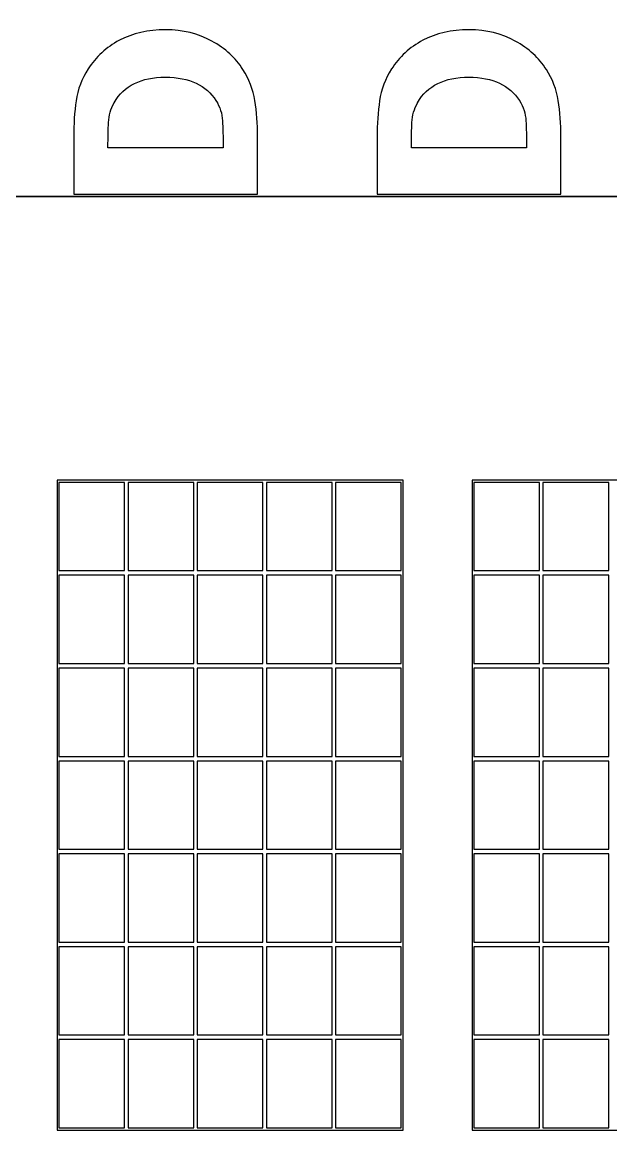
# Model space of a CAD drawing. Header units: centimetres. Extents: x -64.7 to 31.2, y -38.5 to 7.
# Drawn here: x -2.889 to -2.397, y 5.15 to 6.095 of the extents above; entities that cross this region are included whole.
import ezdxf

# ---------------------------------------------------------------- set-up
doc = ezdxf.new("R2010")
doc.units = ezdxf.units.CM
doc.header["$MEASUREMENT"] = 0
doc.layers.add('Layer 1', color=7, linetype='Continuous')

msp = doc.modelspace()

# ---------------------------------------------------------------- linework, layer by layer
at = {"layer": 'Layer 1', "color": 114, "lineweight": 35}
msp.add_open_spline([(-5.5, 6.95), (-5.5, 6.95), (2.5, 6.95), (2.5, 6.95), (2.5, 6.95), (2.5, 6.95), (2.5, 3.35), (2.5, 3.35), (2.5, 3.35), (2.5, 3.35), (-5.5, 3.35), (-5.5, 3.35), (-5.5, 3.35), (-5.5, 3.35), (-5.5, 6.95), (-5.5, 6.95)], degree=3, knots=[0, 0, 0, 0, 0.25, 0.25, 0.25, 0.25, 0.5, 0.5, 0.5, 0.5, 0.75, 0.75, 0.75, 0.75, 1, 1, 1, 1], dxfattribs=at)
at = {"layer": 'Layer 1', "color": 250, "lineweight": 35}
msp.add_open_spline([(-4.8, 6.41), (-4.8, 6.41), (1.8, 6.41), (1.8, 6.41), (1.8, 6.41), (1.8, 6.41), (1.8, 3.89), (1.8, 3.89), (1.8, 3.89), (1.8, 3.89), (-4.8, 3.89), (-4.8, 3.89), (-4.8, 3.89), (-4.8, 3.89), (-4.8, 6.41), (-4.8, 6.41)], degree=3, knots=[0, 0, 0, 0, 0.25, 0.25, 0.25, 0.25, 0.5, 0.5, 0.5, 0.5, 0.75, 0.75, 0.75, 0.75, 1, 1, 1, 1], dxfattribs=at)
at = {"layer": 'Layer 1', "color": 7}
for points in [[(-2.76958, 6.08944), (-2.75522, 6.08944), (-2.74242, 6.0863), (-2.73106, 6.08002), (-2.73106, 6.08002), (-2.71973, 6.07378), (-2.71105, 6.06584), (-2.70499, 6.05624), (-2.70499, 6.05624), (-2.6998, 6.04827), (-2.69648, 6.03956), (-2.695, 6.03017), (-2.695, 6.03017), (-2.69352, 6.02075), (-2.69278, 6.01073), (-2.69278, 6.00012), (-2.69278, 6.00012), (-2.69278, 6.00012), (-2.69278, 5.95196), (-2.69278, 5.95196), (-2.69278, 5.95196), (-2.69278, 5.95196), (-2.84666, 5.95196), (-2.84666, 5.95196), (-2.84666, 5.95196), (-2.84666, 5.95196), (-2.84666, 5.99973), (-2.84666, 5.99973), (-2.84666, 5.99973), (-2.84666, 6.01052), (-2.84596, 6.02068), (-2.84458, 6.0301), (-2.84458, 6.0301), (-2.84321, 6.03956), (-2.83989, 6.04841), (-2.83456, 6.05667), (-2.83456, 6.05667), (-2.82811, 6.06679), (-2.81936, 6.0748), (-2.80839, 6.08066), (-2.80839, 6.08066), (-2.79738, 6.08651), (-2.78443, 6.08944), (-2.76958, 6.08944)], [(-2.51558, 6.08944), (-2.50122, 6.08944), (-2.48842, 6.0863), (-2.47706, 6.08002), (-2.47706, 6.08002), (-2.46573, 6.07378), (-2.45705, 6.06584), (-2.45099, 6.05624), (-2.45099, 6.05624), (-2.4458, 6.04827), (-2.44248, 6.03956), (-2.441, 6.03017), (-2.441, 6.03017), (-2.43952, 6.02075), (-2.43878, 6.01073), (-2.43878, 6.00012), (-2.43878, 6.00012), (-2.43878, 6.00012), (-2.43878, 5.95196), (-2.43878, 5.95196), (-2.43878, 5.95196), (-2.43878, 5.95196), (-2.59266, 5.95196), (-2.59266, 5.95196), (-2.59266, 5.95196), (-2.59266, 5.95196), (-2.59266, 5.99973), (-2.59266, 5.99973), (-2.59266, 5.99973), (-2.59266, 6.01052), (-2.59196, 6.02068), (-2.59058, 6.0301), (-2.59058, 6.0301), (-2.58921, 6.03956), (-2.58589, 6.04841), (-2.58056, 6.05667), (-2.58056, 6.05667), (-2.57411, 6.06679), (-2.56536, 6.0748), (-2.55439, 6.08066), (-2.55439, 6.08066), (-2.54338, 6.08651), (-2.53043, 6.08944), (-2.51558, 6.08944)], [(-2.76986, 6.04975), (-2.78002, 6.04975), (-2.78867, 6.04802), (-2.79586, 6.04453), (-2.79586, 6.04453), (-2.8031, 6.04104), (-2.8087, 6.03571), (-2.81276, 6.02844), (-2.81276, 6.02844), (-2.81569, 6.02322), (-2.81724, 6.01772), (-2.81752, 6.01197), (-2.81752, 6.01197), (-2.81781, 6.00622), (-2.81795, 5.99934), (-2.81795, 5.99137), (-2.81795, 5.99137), (-2.81795, 5.99137), (-2.81795, 5.99063), (-2.81795, 5.99063), (-2.81795, 5.99063), (-2.81795, 5.99063), (-2.7216, 5.99063), (-2.7216, 5.99063), (-2.7216, 5.99063), (-2.7216, 5.99063), (-2.7216, 5.99137), (-2.7216, 5.99137), (-2.7216, 5.99137), (-2.7216, 6.00004), (-2.72174, 6.00735), (-2.72206, 6.01331), (-2.72206, 6.01331), (-2.72238, 6.01927), (-2.72421, 6.02495), (-2.7276, 6.03031), (-2.7276, 6.03031), (-2.73159, 6.03666), (-2.73712, 6.0415), (-2.74415, 6.04478), (-2.74415, 6.04478), (-2.75117, 6.04809), (-2.75974, 6.04975), (-2.76986, 6.04975)], [(-2.51586, 6.04975), (-2.52602, 6.04975), (-2.53467, 6.04802), (-2.54186, 6.04453), (-2.54186, 6.04453), (-2.5491, 6.04104), (-2.5547, 6.03571), (-2.55876, 6.02844), (-2.55876, 6.02844), (-2.56169, 6.02322), (-2.56324, 6.01772), (-2.56352, 6.01197), (-2.56352, 6.01197), (-2.56381, 6.00622), (-2.56395, 5.99934), (-2.56395, 5.99137), (-2.56395, 5.99137), (-2.56395, 5.99137), (-2.56395, 5.99063), (-2.56395, 5.99063), (-2.56395, 5.99063), (-2.56395, 5.99063), (-2.4676, 5.99063), (-2.4676, 5.99063), (-2.4676, 5.99063), (-2.4676, 5.99063), (-2.4676, 5.99137), (-2.4676, 5.99137), (-2.4676, 5.99137), (-2.4676, 6.00004), (-2.46774, 6.00735), (-2.46806, 6.01331), (-2.46806, 6.01331), (-2.46838, 6.01927), (-2.47021, 6.02495), (-2.4736, 6.03031), (-2.4736, 6.03031), (-2.47759, 6.03666), (-2.48312, 6.0415), (-2.49015, 6.04478), (-2.49015, 6.04478), (-2.49717, 6.04809), (-2.50574, 6.04975), (-2.51586, 6.04975)]]:
    msp.add_open_spline(points, degree=3, knots=[0, 0, 0, 0, 0.090909, 0.090909, 0.090909, 0.090909, 0.181818, 0.181818, 0.181818, 0.181818, 0.272727, 0.272727, 0.272727, 0.272727, 0.363636, 0.363636, 0.363636, 0.363636, 0.454545, 0.454545, 0.454545, 0.454545, 0.545455, 0.545455, 0.545455, 0.545455, 0.636364, 0.636364, 0.636364, 0.636364, 0.727273, 0.727273, 0.727273, 0.727273, 0.818182, 0.818182, 0.818182, 0.818182, 0.909091, 0.909091, 0.909091, 0.909091, 1, 1, 1, 1], dxfattribs=at)
at = {"layer": 'Layer 1', "color": 250, "lineweight": 18}
for points in [[(-2.76958, 6.08944), (-2.75522, 6.08944), (-2.74242, 6.0863), (-2.73106, 6.08002), (-2.73106, 6.08002), (-2.71973, 6.07378), (-2.71105, 6.06584), (-2.70499, 6.05624), (-2.70499, 6.05624), (-2.6998, 6.04827), (-2.69648, 6.03956), (-2.695, 6.03017), (-2.695, 6.03017), (-2.69352, 6.02075), (-2.69278, 6.01073), (-2.69278, 6.00012), (-2.69278, 6.00012), (-2.69278, 6.00012), (-2.69278, 5.95196), (-2.69278, 5.95196), (-2.69278, 5.95196), (-2.69278, 5.95196), (-2.84666, 5.95196), (-2.84666, 5.95196), (-2.84666, 5.95196), (-2.84666, 5.95196), (-2.84666, 5.99973), (-2.84666, 5.99973), (-2.84666, 5.99973), (-2.84666, 6.01052), (-2.84596, 6.02068), (-2.84458, 6.0301), (-2.84458, 6.0301), (-2.84321, 6.03956), (-2.83989, 6.04841), (-2.83456, 6.05667), (-2.83456, 6.05667), (-2.82811, 6.06679), (-2.81936, 6.0748), (-2.80839, 6.08066), (-2.80839, 6.08066), (-2.79738, 6.08651), (-2.78443, 6.08944), (-2.76958, 6.08944)], [(-2.51558, 6.08944), (-2.50122, 6.08944), (-2.48842, 6.0863), (-2.47706, 6.08002), (-2.47706, 6.08002), (-2.46573, 6.07378), (-2.45705, 6.06584), (-2.45099, 6.05624), (-2.45099, 6.05624), (-2.4458, 6.04827), (-2.44248, 6.03956), (-2.441, 6.03017), (-2.441, 6.03017), (-2.43952, 6.02075), (-2.43878, 6.01073), (-2.43878, 6.00012), (-2.43878, 6.00012), (-2.43878, 6.00012), (-2.43878, 5.95196), (-2.43878, 5.95196), (-2.43878, 5.95196), (-2.43878, 5.95196), (-2.59266, 5.95196), (-2.59266, 5.95196), (-2.59266, 5.95196), (-2.59266, 5.95196), (-2.59266, 5.99973), (-2.59266, 5.99973), (-2.59266, 5.99973), (-2.59266, 6.01052), (-2.59196, 6.02068), (-2.59058, 6.0301), (-2.59058, 6.0301), (-2.58921, 6.03956), (-2.58589, 6.04841), (-2.58056, 6.05667), (-2.58056, 6.05667), (-2.57411, 6.06679), (-2.56536, 6.0748), (-2.55439, 6.08066), (-2.55439, 6.08066), (-2.54338, 6.08651), (-2.53043, 6.08944), (-2.51558, 6.08944)], [(-2.76986, 6.04975), (-2.78002, 6.04975), (-2.78867, 6.04802), (-2.79586, 6.04453), (-2.79586, 6.04453), (-2.8031, 6.04104), (-2.8087, 6.03571), (-2.81276, 6.02844), (-2.81276, 6.02844), (-2.81569, 6.02322), (-2.81724, 6.01772), (-2.81752, 6.01197), (-2.81752, 6.01197), (-2.81781, 6.00622), (-2.81795, 5.99934), (-2.81795, 5.99137), (-2.81795, 5.99137), (-2.81795, 5.99137), (-2.81795, 5.99063), (-2.81795, 5.99063), (-2.81795, 5.99063), (-2.81795, 5.99063), (-2.7216, 5.99063), (-2.7216, 5.99063), (-2.7216, 5.99063), (-2.7216, 5.99063), (-2.7216, 5.99137), (-2.7216, 5.99137), (-2.7216, 5.99137), (-2.7216, 6.00004), (-2.72174, 6.00735), (-2.72206, 6.01331), (-2.72206, 6.01331), (-2.72238, 6.01927), (-2.72421, 6.02495), (-2.7276, 6.03031), (-2.7276, 6.03031), (-2.73159, 6.03666), (-2.73712, 6.0415), (-2.74415, 6.04478), (-2.74415, 6.04478), (-2.75117, 6.04809), (-2.75974, 6.04975), (-2.76986, 6.04975)], [(-2.51586, 6.04975), (-2.52602, 6.04975), (-2.53467, 6.04802), (-2.54186, 6.04453), (-2.54186, 6.04453), (-2.5491, 6.04104), (-2.5547, 6.03571), (-2.55876, 6.02844), (-2.55876, 6.02844), (-2.56169, 6.02322), (-2.56324, 6.01772), (-2.56352, 6.01197), (-2.56352, 6.01197), (-2.56381, 6.00622), (-2.56395, 5.99934), (-2.56395, 5.99137), (-2.56395, 5.99137), (-2.56395, 5.99137), (-2.56395, 5.99063), (-2.56395, 5.99063), (-2.56395, 5.99063), (-2.56395, 5.99063), (-2.4676, 5.99063), (-2.4676, 5.99063), (-2.4676, 5.99063), (-2.4676, 5.99063), (-2.4676, 5.99137), (-2.4676, 5.99137), (-2.4676, 5.99137), (-2.4676, 6.00004), (-2.46774, 6.00735), (-2.46806, 6.01331), (-2.46806, 6.01331), (-2.46838, 6.01927), (-2.47021, 6.02495), (-2.4736, 6.03031), (-2.4736, 6.03031), (-2.47759, 6.03666), (-2.48312, 6.0415), (-2.49015, 6.04478), (-2.49015, 6.04478), (-2.49717, 6.04809), (-2.50574, 6.04975), (-2.51586, 6.04975)]]:
    msp.add_open_spline(points, degree=3, knots=[0, 0, 0, 0, 0.090909, 0.090909, 0.090909, 0.090909, 0.181818, 0.181818, 0.181818, 0.181818, 0.272727, 0.272727, 0.272727, 0.272727, 0.363636, 0.363636, 0.363636, 0.363636, 0.454545, 0.454545, 0.454545, 0.454545, 0.545455, 0.545455, 0.545455, 0.545455, 0.636364, 0.636364, 0.636364, 0.636364, 0.727273, 0.727273, 0.727273, 0.727273, 0.818182, 0.818182, 0.818182, 0.818182, 0.909091, 0.909091, 0.909091, 0.909091, 1, 1, 1, 1], dxfattribs=at)
at = {"layer": 'Layer 1', "color": 52, "lineweight": 35}
msp.add_open_spline([(-4.3105, 5.95), (-4.3105, 5.95), (1.3105, 5.95), (1.3105, 5.95), (1.3105, 5.95), (1.3105, 5.95), (1.3105, 4.35), (1.3105, 4.35), (1.3105, 4.35), (1.3105, 4.35), (-4.3105, 4.35), (-4.3105, 4.35), (-4.3105, 4.35), (-4.3105, 4.35), (-4.3105, 5.95), (-4.3105, 5.95)], degree=3, knots=[0, 0, 0, 0, 0.25, 0.25, 0.25, 0.25, 0.5, 0.5, 0.5, 0.5, 0.75, 0.75, 0.75, 0.75, 1, 1, 1, 1], dxfattribs=at)
at = {"layer": 'Layer 1', "color": 52}
for points in [[(-2.86057, 5.71262), (-2.86057, 5.71262), (-2.57094, 5.71262), (-2.57094, 5.71262), (-2.57094, 5.71262), (-2.57094, 5.71262), (-2.57094, 5.16859), (-2.57094, 5.16859), (-2.57094, 5.16859), (-2.57094, 5.16859), (-2.86057, 5.16859), (-2.86057, 5.16859), (-2.86057, 5.16859), (-2.86057, 5.16859), (-2.86057, 5.71262), (-2.86057, 5.71262)], [(-2.85912, 5.71068), (-2.85912, 5.71068), (-2.80409, 5.71068), (-2.80409, 5.71068), (-2.80409, 5.71068), (-2.80409, 5.71068), (-2.80409, 5.63684), (-2.80409, 5.63684), (-2.80409, 5.63684), (-2.80409, 5.63684), (-2.85912, 5.63684), (-2.85912, 5.63684), (-2.85912, 5.63684), (-2.85912, 5.63684), (-2.85912, 5.71068), (-2.85912, 5.71068)], [(-2.80119, 5.71068), (-2.80119, 5.71068), (-2.74616, 5.71068), (-2.74616, 5.71068), (-2.74616, 5.71068), (-2.74616, 5.71068), (-2.74616, 5.63684), (-2.74616, 5.63684), (-2.74616, 5.63684), (-2.74616, 5.63684), (-2.80119, 5.63684), (-2.80119, 5.63684), (-2.80119, 5.63684), (-2.80119, 5.63684), (-2.80119, 5.71068), (-2.80119, 5.71068)], [(-2.74327, 5.71068), (-2.74327, 5.71068), (-2.68824, 5.71068), (-2.68824, 5.71068), (-2.68824, 5.71068), (-2.68824, 5.71068), (-2.68824, 5.63684), (-2.68824, 5.63684), (-2.68824, 5.63684), (-2.68824, 5.63684), (-2.74327, 5.63684), (-2.74327, 5.63684), (-2.74327, 5.63684), (-2.74327, 5.63684), (-2.74327, 5.71068), (-2.74327, 5.71068)], [(-2.68534, 5.71068), (-2.68534, 5.71068), (-2.63031, 5.71068), (-2.63031, 5.71068), (-2.63031, 5.71068), (-2.63031, 5.71068), (-2.63031, 5.63684), (-2.63031, 5.63684), (-2.63031, 5.63684), (-2.63031, 5.63684), (-2.68534, 5.63684), (-2.68534, 5.63684), (-2.68534, 5.63684), (-2.68534, 5.63684), (-2.68534, 5.71068), (-2.68534, 5.71068)], [(-2.62742, 5.71068), (-2.62742, 5.71068), (-2.57239, 5.71068), (-2.57239, 5.71068), (-2.57239, 5.71068), (-2.57239, 5.71068), (-2.57239, 5.63684), (-2.57239, 5.63684), (-2.57239, 5.63684), (-2.57239, 5.63684), (-2.62742, 5.63684), (-2.62742, 5.63684), (-2.62742, 5.63684), (-2.62742, 5.63684), (-2.62742, 5.71068), (-2.62742, 5.71068)], [(-2.51321, 5.71262), (-2.51321, 5.71262), (-2.22358, 5.71262), (-2.22358, 5.71262), (-2.22358, 5.71262), (-2.22358, 5.71262), (-2.22358, 5.16859), (-2.22358, 5.16859), (-2.22358, 5.16859), (-2.22358, 5.16859), (-2.51321, 5.16859), (-2.51321, 5.16859), (-2.51321, 5.16859), (-2.51321, 5.16859), (-2.51321, 5.71262), (-2.51321, 5.71262)], [(-2.51176, 5.71068), (-2.51176, 5.71068), (-2.45673, 5.71068), (-2.45673, 5.71068), (-2.45673, 5.71068), (-2.45673, 5.71068), (-2.45673, 5.63684), (-2.45673, 5.63684), (-2.45673, 5.63684), (-2.45673, 5.63684), (-2.51176, 5.63684), (-2.51176, 5.63684), (-2.51176, 5.63684), (-2.51176, 5.63684), (-2.51176, 5.71068), (-2.51176, 5.71068)], [(-2.45384, 5.71068), (-2.45384, 5.71068), (-2.39881, 5.71068), (-2.39881, 5.71068), (-2.39881, 5.71068), (-2.39881, 5.71068), (-2.39881, 5.63684), (-2.39881, 5.63684), (-2.39881, 5.63684), (-2.39881, 5.63684), (-2.45384, 5.63684), (-2.45384, 5.63684), (-2.45384, 5.63684), (-2.45384, 5.63684), (-2.45384, 5.71068), (-2.45384, 5.71068)], [(-2.85912, 5.63296), (-2.85912, 5.63296), (-2.80409, 5.63296), (-2.80409, 5.63296), (-2.80409, 5.63296), (-2.80409, 5.63296), (-2.80409, 5.55913), (-2.80409, 5.55913), (-2.80409, 5.55913), (-2.80409, 5.55913), (-2.85912, 5.55913), (-2.85912, 5.55913), (-2.85912, 5.55913), (-2.85912, 5.55913), (-2.85912, 5.63296), (-2.85912, 5.63296)], [(-2.80119, 5.63296), (-2.80119, 5.63296), (-2.74616, 5.63296), (-2.74616, 5.63296), (-2.74616, 5.63296), (-2.74616, 5.63296), (-2.74616, 5.55913), (-2.74616, 5.55913), (-2.74616, 5.55913), (-2.74616, 5.55913), (-2.80119, 5.55913), (-2.80119, 5.55913), (-2.80119, 5.55913), (-2.80119, 5.55913), (-2.80119, 5.63296), (-2.80119, 5.63296)], [(-2.74327, 5.63296), (-2.74327, 5.63296), (-2.68824, 5.63296), (-2.68824, 5.63296), (-2.68824, 5.63296), (-2.68824, 5.63296), (-2.68824, 5.55913), (-2.68824, 5.55913), (-2.68824, 5.55913), (-2.68824, 5.55913), (-2.74327, 5.55913), (-2.74327, 5.55913), (-2.74327, 5.55913), (-2.74327, 5.55913), (-2.74327, 5.63296), (-2.74327, 5.63296)], [(-2.68534, 5.63296), (-2.68534, 5.63296), (-2.63031, 5.63296), (-2.63031, 5.63296), (-2.63031, 5.63296), (-2.63031, 5.63296), (-2.63031, 5.55913), (-2.63031, 5.55913), (-2.63031, 5.55913), (-2.63031, 5.55913), (-2.68534, 5.55913), (-2.68534, 5.55913), (-2.68534, 5.55913), (-2.68534, 5.55913), (-2.68534, 5.63296), (-2.68534, 5.63296)], [(-2.62742, 5.63296), (-2.62742, 5.63296), (-2.57239, 5.63296), (-2.57239, 5.63296), (-2.57239, 5.63296), (-2.57239, 5.63296), (-2.57239, 5.55913), (-2.57239, 5.55913), (-2.57239, 5.55913), (-2.57239, 5.55913), (-2.62742, 5.55913), (-2.62742, 5.55913), (-2.62742, 5.55913), (-2.62742, 5.55913), (-2.62742, 5.63296), (-2.62742, 5.63296)], [(-2.51176, 5.63296), (-2.51176, 5.63296), (-2.45673, 5.63296), (-2.45673, 5.63296), (-2.45673, 5.63296), (-2.45673, 5.63296), (-2.45673, 5.55913), (-2.45673, 5.55913), (-2.45673, 5.55913), (-2.45673, 5.55913), (-2.51176, 5.55913), (-2.51176, 5.55913), (-2.51176, 5.55913), (-2.51176, 5.55913), (-2.51176, 5.63296), (-2.51176, 5.63296)], [(-2.45384, 5.63296), (-2.45384, 5.63296), (-2.39881, 5.63296), (-2.39881, 5.63296), (-2.39881, 5.63296), (-2.39881, 5.63296), (-2.39881, 5.55913), (-2.39881, 5.55913), (-2.39881, 5.55913), (-2.39881, 5.55913), (-2.45384, 5.55913), (-2.45384, 5.55913), (-2.45384, 5.55913), (-2.45384, 5.55913), (-2.45384, 5.63296), (-2.45384, 5.63296)], [(-2.85912, 5.55524), (-2.85912, 5.55524), (-2.80409, 5.55524), (-2.80409, 5.55524), (-2.80409, 5.55524), (-2.80409, 5.55524), (-2.80409, 5.48141), (-2.80409, 5.48141), (-2.80409, 5.48141), (-2.80409, 5.48141), (-2.85912, 5.48141), (-2.85912, 5.48141), (-2.85912, 5.48141), (-2.85912, 5.48141), (-2.85912, 5.55524), (-2.85912, 5.55524)], [(-2.62742, 5.55524), (-2.62742, 5.55524), (-2.57239, 5.55524), (-2.57239, 5.55524), (-2.57239, 5.55524), (-2.57239, 5.55524), (-2.57239, 5.48141), (-2.57239, 5.48141), (-2.57239, 5.48141), (-2.57239, 5.48141), (-2.62742, 5.48141), (-2.62742, 5.48141), (-2.62742, 5.48141), (-2.62742, 5.48141), (-2.62742, 5.55524), (-2.62742, 5.55524)], [(-2.51176, 5.55524), (-2.51176, 5.55524), (-2.45673, 5.55524), (-2.45673, 5.55524), (-2.45673, 5.55524), (-2.45673, 5.55524), (-2.45673, 5.48141), (-2.45673, 5.48141), (-2.45673, 5.48141), (-2.45673, 5.48141), (-2.51176, 5.48141), (-2.51176, 5.48141), (-2.51176, 5.48141), (-2.51176, 5.48141), (-2.51176, 5.55524), (-2.51176, 5.55524)], [(-2.80119, 5.47752), (-2.80119, 5.47752), (-2.74616, 5.47752), (-2.74616, 5.47752), (-2.74616, 5.47752), (-2.74616, 5.47752), (-2.74616, 5.40369), (-2.74616, 5.40369), (-2.74616, 5.40369), (-2.74616, 5.40369), (-2.80119, 5.40369), (-2.80119, 5.40369), (-2.80119, 5.40369), (-2.80119, 5.40369), (-2.80119, 5.47752), (-2.80119, 5.47752)], [(-2.74327, 5.47752), (-2.74327, 5.47752), (-2.68824, 5.47752), (-2.68824, 5.47752), (-2.68824, 5.47752), (-2.68824, 5.47752), (-2.68824, 5.40369), (-2.68824, 5.40369), (-2.68824, 5.40369), (-2.68824, 5.40369), (-2.74327, 5.40369), (-2.74327, 5.40369), (-2.74327, 5.40369), (-2.74327, 5.40369), (-2.74327, 5.47752), (-2.74327, 5.47752)], [(-2.68534, 5.47752), (-2.68534, 5.47752), (-2.63031, 5.47752), (-2.63031, 5.47752), (-2.63031, 5.47752), (-2.63031, 5.47752), (-2.63031, 5.40369), (-2.63031, 5.40369), (-2.63031, 5.40369), (-2.63031, 5.40369), (-2.68534, 5.40369), (-2.68534, 5.40369), (-2.68534, 5.40369), (-2.68534, 5.40369), (-2.68534, 5.47752), (-2.68534, 5.47752)], [(-2.45384, 5.47752), (-2.45384, 5.47752), (-2.39881, 5.47752), (-2.39881, 5.47752), (-2.39881, 5.47752), (-2.39881, 5.47752), (-2.39881, 5.40369), (-2.39881, 5.40369), (-2.39881, 5.40369), (-2.39881, 5.40369), (-2.45384, 5.40369), (-2.45384, 5.40369), (-2.45384, 5.40369), (-2.45384, 5.40369), (-2.45384, 5.47752), (-2.45384, 5.47752)], [(-2.80119, 5.3998), (-2.80119, 5.3998), (-2.74616, 5.3998), (-2.74616, 5.3998), (-2.74616, 5.3998), (-2.74616, 5.3998), (-2.74616, 5.32597), (-2.74616, 5.32597), (-2.74616, 5.32597), (-2.74616, 5.32597), (-2.80119, 5.32597), (-2.80119, 5.32597), (-2.80119, 5.32597), (-2.80119, 5.32597), (-2.80119, 5.3998), (-2.80119, 5.3998)], [(-2.74327, 5.3998), (-2.74327, 5.3998), (-2.68824, 5.3998), (-2.68824, 5.3998), (-2.68824, 5.3998), (-2.68824, 5.3998), (-2.68824, 5.32597), (-2.68824, 5.32597), (-2.68824, 5.32597), (-2.68824, 5.32597), (-2.74327, 5.32597), (-2.74327, 5.32597), (-2.74327, 5.32597), (-2.74327, 5.32597), (-2.74327, 5.3998), (-2.74327, 5.3998)], [(-2.68534, 5.3998), (-2.68534, 5.3998), (-2.63031, 5.3998), (-2.63031, 5.3998), (-2.63031, 5.3998), (-2.63031, 5.3998), (-2.63031, 5.32597), (-2.63031, 5.32597), (-2.63031, 5.32597), (-2.63031, 5.32597), (-2.68534, 5.32597), (-2.68534, 5.32597), (-2.68534, 5.32597), (-2.68534, 5.32597), (-2.68534, 5.3998), (-2.68534, 5.3998)], [(-2.45384, 5.3998), (-2.45384, 5.3998), (-2.39881, 5.3998), (-2.39881, 5.3998), (-2.39881, 5.3998), (-2.39881, 5.3998), (-2.39881, 5.32597), (-2.39881, 5.32597), (-2.39881, 5.32597), (-2.39881, 5.32597), (-2.45384, 5.32597), (-2.45384, 5.32597), (-2.45384, 5.32597), (-2.45384, 5.32597), (-2.45384, 5.3998), (-2.45384, 5.3998)], [(-2.80119, 5.32208), (-2.80119, 5.32208), (-2.74616, 5.32208), (-2.74616, 5.32208), (-2.74616, 5.32208), (-2.74616, 5.32208), (-2.74616, 5.24825), (-2.74616, 5.24825), (-2.74616, 5.24825), (-2.74616, 5.24825), (-2.80119, 5.24825), (-2.80119, 5.24825), (-2.80119, 5.24825), (-2.80119, 5.24825), (-2.80119, 5.32208), (-2.80119, 5.32208)], [(-2.74327, 5.32208), (-2.74327, 5.32208), (-2.68824, 5.32208), (-2.68824, 5.32208), (-2.68824, 5.32208), (-2.68824, 5.32208), (-2.68824, 5.24825), (-2.68824, 5.24825), (-2.68824, 5.24825), (-2.68824, 5.24825), (-2.74327, 5.24825), (-2.74327, 5.24825), (-2.74327, 5.24825), (-2.74327, 5.24825), (-2.74327, 5.32208), (-2.74327, 5.32208)], [(-2.68534, 5.32208), (-2.68534, 5.32208), (-2.63031, 5.32208), (-2.63031, 5.32208), (-2.63031, 5.32208), (-2.63031, 5.32208), (-2.63031, 5.24825), (-2.63031, 5.24825), (-2.63031, 5.24825), (-2.63031, 5.24825), (-2.68534, 5.24825), (-2.68534, 5.24825), (-2.68534, 5.24825), (-2.68534, 5.24825), (-2.68534, 5.32208), (-2.68534, 5.32208)], [(-2.45384, 5.32208), (-2.45384, 5.32208), (-2.39881, 5.32208), (-2.39881, 5.32208), (-2.39881, 5.32208), (-2.39881, 5.32208), (-2.39881, 5.24825), (-2.39881, 5.24825), (-2.39881, 5.24825), (-2.39881, 5.24825), (-2.45384, 5.24825), (-2.45384, 5.24825), (-2.45384, 5.24825), (-2.45384, 5.24825), (-2.45384, 5.32208), (-2.45384, 5.32208)], [(-2.85912, 5.24437), (-2.85912, 5.24437), (-2.80409, 5.24437), (-2.80409, 5.24437), (-2.80409, 5.24437), (-2.80409, 5.24437), (-2.80409, 5.17053), (-2.80409, 5.17053), (-2.80409, 5.17053), (-2.80409, 5.17053), (-2.85912, 5.17053), (-2.85912, 5.17053), (-2.85912, 5.17053), (-2.85912, 5.17053), (-2.85912, 5.24437), (-2.85912, 5.24437)], [(-2.62742, 5.24437), (-2.62742, 5.24437), (-2.57239, 5.24437), (-2.57239, 5.24437), (-2.57239, 5.24437), (-2.57239, 5.24437), (-2.57239, 5.17053), (-2.57239, 5.17053), (-2.57239, 5.17053), (-2.57239, 5.17053), (-2.62742, 5.17053), (-2.62742, 5.17053), (-2.62742, 5.17053), (-2.62742, 5.17053), (-2.62742, 5.24437), (-2.62742, 5.24437)], [(-2.51176, 5.24437), (-2.51176, 5.24437), (-2.45673, 5.24437), (-2.45673, 5.24437), (-2.45673, 5.24437), (-2.45673, 5.24437), (-2.45673, 5.17053), (-2.45673, 5.17053), (-2.45673, 5.17053), (-2.45673, 5.17053), (-2.51176, 5.17053), (-2.51176, 5.17053), (-2.51176, 5.17053), (-2.51176, 5.17053), (-2.51176, 5.24437), (-2.51176, 5.24437)]]:
    msp.add_open_spline(points, degree=3, knots=[0, 0, 0, 0, 0.25, 0.25, 0.25, 0.25, 0.5, 0.5, 0.5, 0.5, 0.75, 0.75, 0.75, 0.75, 1, 1, 1, 1], dxfattribs=at)
at = {"layer": 'Layer 1', "color": 250}
for points in [[(-2.80119, 5.55524), (-2.80119, 5.55524), (-2.74616, 5.55524), (-2.74616, 5.55524), (-2.74616, 5.55524), (-2.74616, 5.55524), (-2.74616, 5.48141), (-2.74616, 5.48141), (-2.74616, 5.48141), (-2.74616, 5.48141), (-2.80119, 5.48141), (-2.80119, 5.48141), (-2.80119, 5.48141), (-2.80119, 5.48141), (-2.80119, 5.55524), (-2.80119, 5.55524)], [(-2.74327, 5.55524), (-2.74327, 5.55524), (-2.68824, 5.55524), (-2.68824, 5.55524), (-2.68824, 5.55524), (-2.68824, 5.55524), (-2.68824, 5.48141), (-2.68824, 5.48141), (-2.68824, 5.48141), (-2.68824, 5.48141), (-2.74327, 5.48141), (-2.74327, 5.48141), (-2.74327, 5.48141), (-2.74327, 5.48141), (-2.74327, 5.55524), (-2.74327, 5.55524)], [(-2.68534, 5.55524), (-2.68534, 5.55524), (-2.63031, 5.55524), (-2.63031, 5.55524), (-2.63031, 5.55524), (-2.63031, 5.55524), (-2.63031, 5.48141), (-2.63031, 5.48141), (-2.63031, 5.48141), (-2.63031, 5.48141), (-2.68534, 5.48141), (-2.68534, 5.48141), (-2.68534, 5.48141), (-2.68534, 5.48141), (-2.68534, 5.55524), (-2.68534, 5.55524)], [(-2.45384, 5.55524), (-2.45384, 5.55524), (-2.39881, 5.55524), (-2.39881, 5.55524), (-2.39881, 5.55524), (-2.39881, 5.55524), (-2.39881, 5.48141), (-2.39881, 5.48141), (-2.39881, 5.48141), (-2.39881, 5.48141), (-2.45384, 5.48141), (-2.45384, 5.48141), (-2.45384, 5.48141), (-2.45384, 5.48141), (-2.45384, 5.55524), (-2.45384, 5.55524)], [(-2.85912, 5.47752), (-2.85912, 5.47752), (-2.80409, 5.47752), (-2.80409, 5.47752), (-2.80409, 5.47752), (-2.80409, 5.47752), (-2.80409, 5.40369), (-2.80409, 5.40369), (-2.80409, 5.40369), (-2.80409, 5.40369), (-2.85912, 5.40369), (-2.85912, 5.40369), (-2.85912, 5.40369), (-2.85912, 5.40369), (-2.85912, 5.47752), (-2.85912, 5.47752)], [(-2.62742, 5.47752), (-2.62742, 5.47752), (-2.57239, 5.47752), (-2.57239, 5.47752), (-2.57239, 5.47752), (-2.57239, 5.47752), (-2.57239, 5.40369), (-2.57239, 5.40369), (-2.57239, 5.40369), (-2.57239, 5.40369), (-2.62742, 5.40369), (-2.62742, 5.40369), (-2.62742, 5.40369), (-2.62742, 5.40369), (-2.62742, 5.47752), (-2.62742, 5.47752)], [(-2.51176, 5.47752), (-2.51176, 5.47752), (-2.45673, 5.47752), (-2.45673, 5.47752), (-2.45673, 5.47752), (-2.45673, 5.47752), (-2.45673, 5.40369), (-2.45673, 5.40369), (-2.45673, 5.40369), (-2.45673, 5.40369), (-2.51176, 5.40369), (-2.51176, 5.40369), (-2.51176, 5.40369), (-2.51176, 5.40369), (-2.51176, 5.47752), (-2.51176, 5.47752)], [(-2.85912, 5.3998), (-2.85912, 5.3998), (-2.80409, 5.3998), (-2.80409, 5.3998), (-2.80409, 5.3998), (-2.80409, 5.3998), (-2.80409, 5.32597), (-2.80409, 5.32597), (-2.80409, 5.32597), (-2.80409, 5.32597), (-2.85912, 5.32597), (-2.85912, 5.32597), (-2.85912, 5.32597), (-2.85912, 5.32597), (-2.85912, 5.3998), (-2.85912, 5.3998)], [(-2.62742, 5.3998), (-2.62742, 5.3998), (-2.57239, 5.3998), (-2.57239, 5.3998), (-2.57239, 5.3998), (-2.57239, 5.3998), (-2.57239, 5.32597), (-2.57239, 5.32597), (-2.57239, 5.32597), (-2.57239, 5.32597), (-2.62742, 5.32597), (-2.62742, 5.32597), (-2.62742, 5.32597), (-2.62742, 5.32597), (-2.62742, 5.3998), (-2.62742, 5.3998)], [(-2.51176, 5.3998), (-2.51176, 5.3998), (-2.45673, 5.3998), (-2.45673, 5.3998), (-2.45673, 5.3998), (-2.45673, 5.3998), (-2.45673, 5.32597), (-2.45673, 5.32597), (-2.45673, 5.32597), (-2.45673, 5.32597), (-2.51176, 5.32597), (-2.51176, 5.32597), (-2.51176, 5.32597), (-2.51176, 5.32597), (-2.51176, 5.3998), (-2.51176, 5.3998)], [(-2.85912, 5.32208), (-2.85912, 5.32208), (-2.80409, 5.32208), (-2.80409, 5.32208), (-2.80409, 5.32208), (-2.80409, 5.32208), (-2.80409, 5.24825), (-2.80409, 5.24825), (-2.80409, 5.24825), (-2.80409, 5.24825), (-2.85912, 5.24825), (-2.85912, 5.24825), (-2.85912, 5.24825), (-2.85912, 5.24825), (-2.85912, 5.32208), (-2.85912, 5.32208)], [(-2.62742, 5.32208), (-2.62742, 5.32208), (-2.57239, 5.32208), (-2.57239, 5.32208), (-2.57239, 5.32208), (-2.57239, 5.32208), (-2.57239, 5.24825), (-2.57239, 5.24825), (-2.57239, 5.24825), (-2.57239, 5.24825), (-2.62742, 5.24825), (-2.62742, 5.24825), (-2.62742, 5.24825), (-2.62742, 5.24825), (-2.62742, 5.32208), (-2.62742, 5.32208)], [(-2.51176, 5.32208), (-2.51176, 5.32208), (-2.45673, 5.32208), (-2.45673, 5.32208), (-2.45673, 5.32208), (-2.45673, 5.32208), (-2.45673, 5.24825), (-2.45673, 5.24825), (-2.45673, 5.24825), (-2.45673, 5.24825), (-2.51176, 5.24825), (-2.51176, 5.24825), (-2.51176, 5.24825), (-2.51176, 5.24825), (-2.51176, 5.32208), (-2.51176, 5.32208)], [(-2.80119, 5.24437), (-2.80119, 5.24437), (-2.74616, 5.24437), (-2.74616, 5.24437), (-2.74616, 5.24437), (-2.74616, 5.24437), (-2.74616, 5.17053), (-2.74616, 5.17053), (-2.74616, 5.17053), (-2.74616, 5.17053), (-2.80119, 5.17053), (-2.80119, 5.17053), (-2.80119, 5.17053), (-2.80119, 5.17053), (-2.80119, 5.24437), (-2.80119, 5.24437)], [(-2.74327, 5.24437), (-2.74327, 5.24437), (-2.68824, 5.24437), (-2.68824, 5.24437), (-2.68824, 5.24437), (-2.68824, 5.24437), (-2.68824, 5.17053), (-2.68824, 5.17053), (-2.68824, 5.17053), (-2.68824, 5.17053), (-2.74327, 5.17053), (-2.74327, 5.17053), (-2.74327, 5.17053), (-2.74327, 5.17053), (-2.74327, 5.24437), (-2.74327, 5.24437)], [(-2.68534, 5.24437), (-2.68534, 5.24437), (-2.63031, 5.24437), (-2.63031, 5.24437), (-2.63031, 5.24437), (-2.63031, 5.24437), (-2.63031, 5.17053), (-2.63031, 5.17053), (-2.63031, 5.17053), (-2.63031, 5.17053), (-2.68534, 5.17053), (-2.68534, 5.17053), (-2.68534, 5.17053), (-2.68534, 5.17053), (-2.68534, 5.24437), (-2.68534, 5.24437)], [(-2.45384, 5.24437), (-2.45384, 5.24437), (-2.39881, 5.24437), (-2.39881, 5.24437), (-2.39881, 5.24437), (-2.39881, 5.24437), (-2.39881, 5.17053), (-2.39881, 5.17053), (-2.39881, 5.17053), (-2.39881, 5.17053), (-2.45384, 5.17053), (-2.45384, 5.17053), (-2.45384, 5.17053), (-2.45384, 5.17053), (-2.45384, 5.24437), (-2.45384, 5.24437)]]:
    msp.add_open_spline(points, degree=3, knots=[0, 0, 0, 0, 0.25, 0.25, 0.25, 0.25, 0.5, 0.5, 0.5, 0.5, 0.75, 0.75, 0.75, 0.75, 1, 1, 1, 1], dxfattribs=at)

doc.saveas('drawing.dxf')
